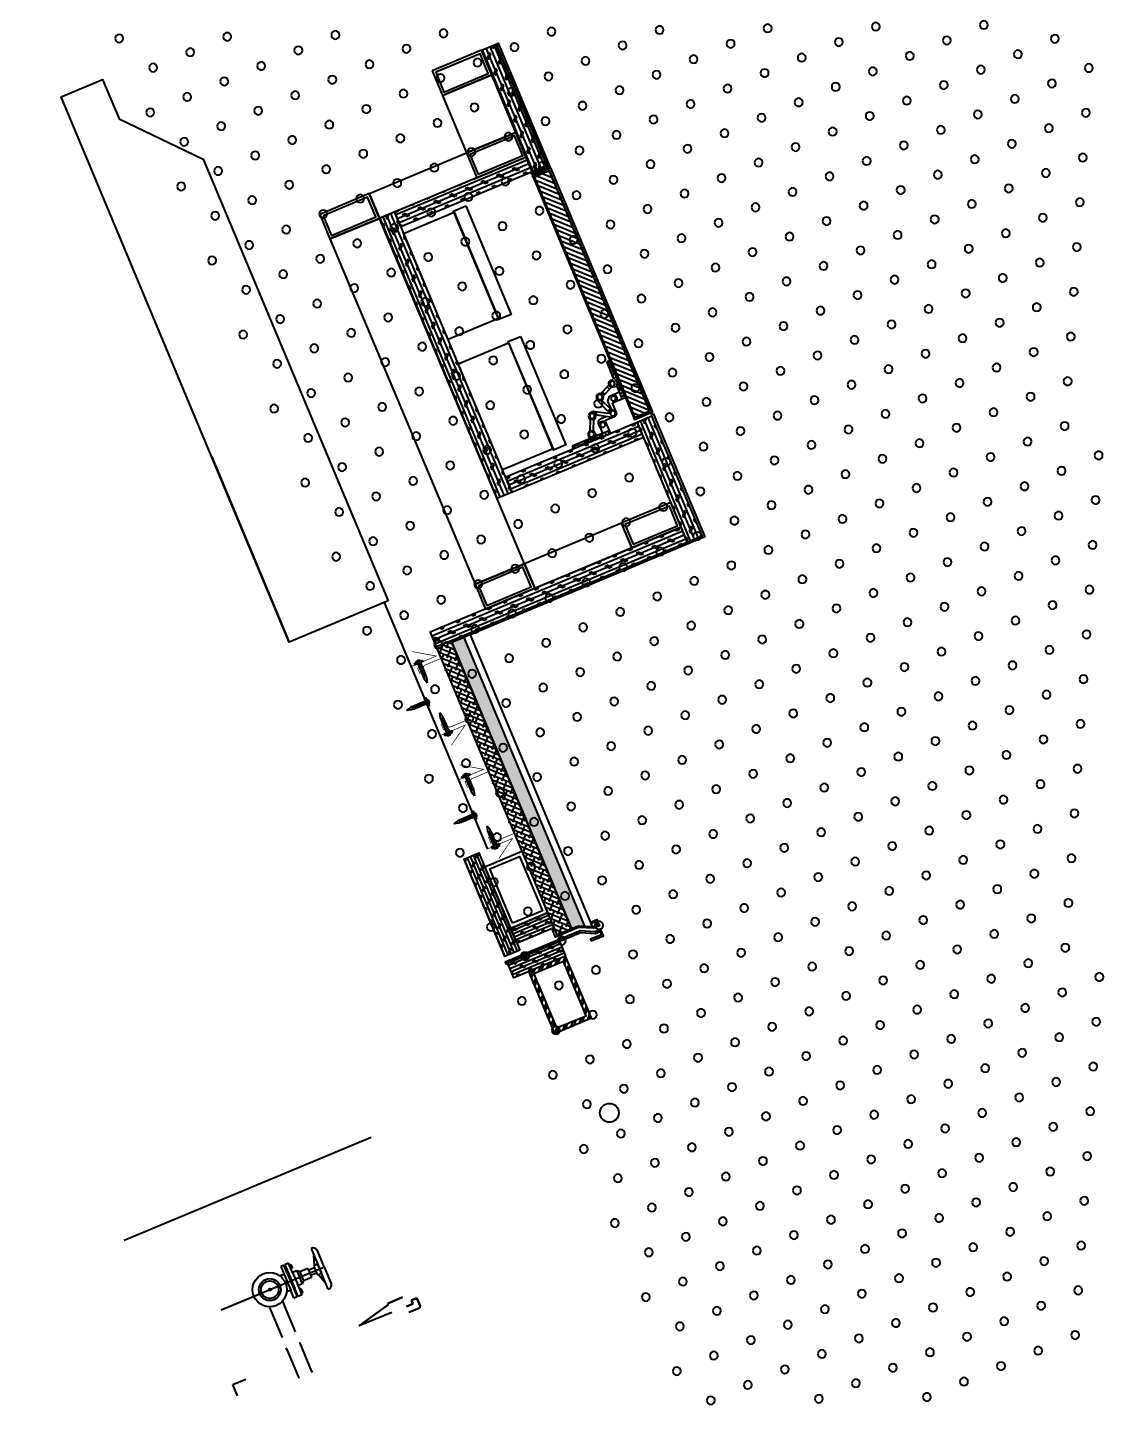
# Model space of a CAD drawing. Header units: millimetres. Extents: x 712803 to 922331, y -1382701 to -1225629.
# Drawn here: x 789481 to 790280, y -1326764 to -1325733 of the extents above; entities that cross this region are included whole.
import ezdxf

# ---------------------------------------------------------------- set-up
doc = ezdxf.new("R2010")
doc.units = ezdxf.units.MM
doc.header["$LTSCALE"] = 10
doc.header["$MEASUREMENT"] = 0
doc.linetypes.add('DASH', pattern=[0.35, 0.25, -0.1])
doc.linetypes.add('HIDDEN', pattern=[0.375, 0.25, -0.125])
for name, color, linetype in [('2MB', 2, 'Continuous'), ('AM_8', 7, 'Continuous'), ('DIM-标注', 165, 'Continuous'), ('HATCH', 8, 'Continuous'), ('I—地坪—分格', 7, 'Continuous'), ('I—平面—门', 22, 'Continuous'), ('I—平顶—分格线', 8, 'Continuous'), ('I—装饰—中粗', 4, 'Continuous'), ('I—装饰—中线', 70, 'Continuous'), ('I—装饰—填充03(灰度)', 250, 'Continuous'), ('I—装饰—尺寸标注', 232, 'Continuous'), ('I—装饰—细线', 144, 'Continuous'), ('K-EL-6', 8, 'Continuous'), ('P1-L2 BASE$0$A-WALL-Finish', 6, 'Continuous'), ('TRF-P1-2F$0$0100_Exterior facade_124$0$A-WALL', 7, 'Continuous'), ('WALL-饰面填充1', 250, 'Continuous')]:
    doc.layers.add(name, color=color, linetype=linetype)
doc.layers.add('WALL-钢架基层', color=30, linetype='Continuous', lineweight=9)
doc.styles.add('ARIAL', font='arial.ttf')
doc.dimstyles.new('XD30', dxfattribs={"dimscale": 30, "dimtxt": 2.5, "dimasz": 1, "dimexe": 1, "dimexo": 1, "dimgap": 0.8, "dimtad": 1, "dimdec": 0, "dimrnd": 5, "dimdsep": 46, "dimtxsty": 'ARIAL', "dimblk1": 'ARCHTICK', "dimblk2": 'ARCHTICK', "dimsah": 1, "dimcen": -0.9, "dimdle": 1, "dimclrd": 256, "dimclre": 256, "dimclrt": 40, "dimaunit": 1, "dimadec": 0, "dimazin": 0, "dimtfac": 0.35, "dimtdec": 0, "dimtix": 1, "dimtmove": 2, "dimatfit": 3, "dimldrblk": 'ARCHTICK', "dimfxl": 0, "dimtvp": 0.8, "dimtolj": 1, "dimtzin": 0, "dimarcsym": 0})

# ---------------------------------------------------------------- blocks, each defined once
blk = doc.blocks.new('_ArchTick')
at = {"color": 0, "linetype": 'ByBlock', "const_width": 0.15}
blk.add_lwpolyline([(-0.5, -0.5), (0.5, 0.5)], dxfattribs=at)
blk = doc.blocks.new('*D1586')
at = {"layer": 'Defpoints', "color": 0, "ltscale": 50, "transparency": 16777216}
for p in [(712802.6, -1325596.1, 277.1), (794966.1, -1327810.6, 276.8), (794557.8, -1327981.3)]:
    blk.add_point(p, dxfattribs=at)
at = {"layer": 'I—装饰—尺寸标注', "lineweight": -2, "ltscale": 50, "transparency": 16777216}
for p, q in [((781534.8, -1296829.9), (794569.3, -1328009)), ((781408, -1296915.4), (781574.1, -1296846)), ((794673.4, -1327932.9), (794530.1, -1327992.9))]:
    blk.add_line(p, q, dxfattribs=at)
at = {"layer": 'I—装饰—尺寸标注', "lineweight": -2, "ltscale": 50, "transparency": 16777216, "xscale": 30, "yscale": 30, "zscale": 30}
for p, rotation in [((781546.4, -1296857.5), 112.6875065896419), ((794557.8, -1327981.3), 292.6875065896419)]:
    blk.add_blockref('_ArchTick', p, dxfattribs=dict(at, rotation=rotation))
at = {"layer": 'I—装饰—尺寸标注', "color": 40, "ltscale": 50, "transparency": 16777216, "insert": (788109.6, -1312395.4), "char_height": 75, "attachment_point": 5, "rotation": 292.6875, "style": 'ARIAL'}
blk.add_mtext('\\A1;33735', dxfattribs=at)
blk = doc.blocks.new('平头自攻螺丝')
at = {"layer": 'WALL-饰面填充1', "color": 2}
blk.add_lwpolyline([(357160.1, -88780.7, 0.243711), (357158.3, -88783.3), (357158.8, -88783.3), (357158.8, -88784.1), (357158.3, -88784.1, 0.243553), (357160.1, -88786.7, 1.056079)], format="xyb", dxfattribs=at)
for points in [[(357160.1, -88788.6), (357161.9, -88788.6), (357161.9, -88778.8), (357160.1, -88778.8), (357160.1, -88788.6)], [(357161.9, -88782.2), (357181, -88782.2), (357186.6, -88783.7)], [(357161.9, -88785.2), (357181, -88785.2), (357186.6, -88783.7)]]:
    blk.add_lwpolyline(points, dxfattribs=at)
at = {"layer": 'WALL-饰面填充1', "color": 8}
for points in [[(357161.9, -88785.2), (357162.1, -88785.5, 0.58722), (357162.8, -88785.4), (357164.1, -88782.1), (357164.1, -88782.2)], [(357162.2, -88785.2), (357162.3, -88785.3, 0.58722), (357162.6, -88785.3), (357163.9, -88782, -0.626879), (357164.2, -88782), (357164.4, -88782.2)], [(357164.2, -88785.2), (357164.3, -88785.5, 0.58722), (357165, -88785.4), (357166.3, -88782.1), (357166.4, -88782.2)], [(357164.4, -88785.2), (357164.5, -88785.3, 0.58722), (357164.8, -88785.3), (357166.1, -88782, -0.626879), (357166.5, -88782), (357166.6, -88782.2)], [(357166.4, -88785.2), (357166.6, -88785.5, 0.58722), (357167.3, -88785.4), (357168.5, -88782.1), (357168.6, -88782.2)], [(357166.6, -88785.2), (357166.7, -88785.3, 0.58722), (357167.1, -88785.3), (357168.3, -88782, -0.626879), (357168.7, -88782), (357168.8, -88782.2)], [(357168.6, -88785.2), (357168.8, -88785.5, 0.58722), (357169.5, -88785.4), (357170.7, -88782.1), (357170.8, -88782.2)], [(357168.9, -88785.2), (357168.9, -88785.3, 0.58722), (357169.3, -88785.3), (357170.5, -88782, -0.626879), (357170.9, -88782), (357171, -88782.2)], [(357170.8, -88785.2), (357171, -88785.5, 0.58722), (357171.7, -88785.4), (357172.9, -88782.1), (357173, -88782.2)], [(357171.1, -88785.2), (357171.2, -88785.3, 0.58722), (357171.5, -88785.3), (357172.8, -88782, -0.626879), (357173.1, -88782), (357173.3, -88782.2)], [(357173, -88785.2), (357173.2, -88785.5, 0.58722), (357173.9, -88785.4), (357175.2, -88782.1), (357175.3, -88782.2)], [(357173.3, -88785.2), (357173.4, -88785.3, 0.58722), (357173.7, -88785.3), (357175, -88782, -0.626879), (357175.3, -88782), (357175.5, -88782.2)], [(357175.3, -88785.2), (357175.5, -88785.5, 0.58722), (357176.1, -88785.4), (357177.4, -88782.1), (357177.5, -88782.2)], [(357175.5, -88785.2), (357175.6, -88785.3, 0.58722), (357176, -88785.3), (357177.2, -88782, -0.626879), (357177.6, -88782), (357177.7, -88782.2)], [(357177.5, -88785.2), (357177.7, -88785.5, 0.58722), (357178.4, -88785.4), (357179.6, -88782.1), (357179.7, -88782.2)], [(357177.7, -88785.2), (357177.8, -88785.3, 0.58722), (357178.2, -88785.3), (357179.4, -88782, -0.626879), (357179.8, -88782), (357179.9, -88782.2)]]:
    blk.add_lwpolyline(points, format="xyb", dxfattribs=at)
blk = doc.blocks.new('30-1')
at = {"layer": 'I—平顶—分格线'}
for centre in [(-1220, -55.6), (-1190, -55.6), (-1160, -55.6), (-1130, -55.6), (-1100, -55.6), (-1295, -85.6), (-1265, -85.6), (-1235, -85.6), (-1205, -85.6), (-1175, -85.6), (-1145, -85.6), (-1115, -85.6), (-1085, -85.6), (-1370, -115.6), (-1340, -115.6), (-1310, -115.6), (-1280, -115.6), (-1250, -115.6), (-1220, -115.6), (-1190, -115.6), (-1160, -115.6), (-1130, -115.6), (-1100, -115.6), (-1070, -115.6), (-1385, -145.6), (-1355, -145.6), (-1325, -145.6), (-1295, -145.6), (-1265, -145.6), (-1235, -145.6), (-1205, -145.6), (-1175, -145.6), (-1145, -145.6), (-1115, -145.6), (-1085, -145.6), (-1055, -145.6), (-1370, -175.6), (-1340, -175.6), (-1310, -175.6), (-1280, -175.6), (-1250, -175.6), (-1220, -175.6), (-1190, -175.6), (-1160, -175.6), (-1130, -175.6), (-1100, -175.6), (-1070, -175.6), (-1040, -175.6), (-1385, -205.6), (-1355, -205.6), (-1325, -205.6), (-1295, -205.6), (-1265, -205.6), (-1235, -205.6), (-1205, -205.6), (-1175, -205.6), (-1145, -205.6), (-1115, -205.6), (-1085, -205.6), (-1055, -205.6), (-1025, -205.6), (-1370, -235.6), (-1340, -235.6), (-1310, -235.6), (-1280, -235.6), (-1250, -235.6), (-1220, -235.6), (-1190, -235.6), (-1160, -235.6), (-1130, -235.6), (-1100, -235.6), (-1070, -235.6), (-1040, -235.6), (-1010, -235.6), (-1385, -265.6), (-1355, -265.6), (-1325, -265.6), (-1295, -265.6), (-1265, -265.6), (-1235, -265.6), (-1205, -265.6), (-1175, -265.6), (-1145, -265.6), (-1115, -265.6), (-1085, -265.6), (-1055, -265.6), (-1025, -265.6), (-995, -265.6), (-1370, -295.6), (-1340, -295.6), (-1310, -295.6), (-1280, -295.6), (-1250, -295.6), (-1220, -295.6), (-1190, -295.6), (-1160, -295.6), (-1130, -295.6), (-1100, -295.6), (-1070, -295.6), (-1040, -295.6), (-1010, -295.6), (-980, -295.6), (-1385, -325.6), (-1355, -325.6), (-1325, -325.6), (-1295, -325.6), (-1265, -325.6), (-1235, -325.6), (-1205, -325.6), (-1175, -325.6), (-1145, -325.6), (-1115, -325.6), (-1085, -325.6), (-1055, -325.6), (-1025, -325.6), (-995, -325.6), (-1370, -355.6), (-1340, -355.6), (-1310, -355.6), (-1280, -355.6), (-1250, -355.6), (-1220, -355.6), (-1190, -355.6), (-1160, -355.6), (-1130, -355.6), (-1100, -355.6), (-1070, -355.6), (-1040, -355.6), (-1010, -355.6), (-980, -355.6), (-1385, -385.6), (-1355, -385.6), (-1325, -385.6), (-1295, -385.6), (-1265, -385.6), (-1235, -385.6), (-1205, -385.6), (-1175, -385.6), (-1145, -385.6), (-1115, -385.6), (-1085, -385.6), (-1055, -385.6), (-1025, -385.6), (-995, -385.6), (-965, -385.6), (-1370, -415.6), (-1340, -415.6), (-1310, -415.6), (-1280, -415.6), (-1250, -415.6), (-1220, -415.6), (-1190, -415.6), (-1160, -415.6), (-1130, -415.6), (-1100, -415.6), (-1070, -415.6), (-1040, -415.6), (-1010, -415.6), (-980, -415.6), (-950, -415.6), (-1385, -445.6), (-1355, -445.6), (-1325, -445.6), (-1295, -445.6), (-1265, -445.6), (-1235, -445.6), (-1205, -445.6), (-1175, -445.6), (-1145, -445.6), (-1115, -445.6), (-1085, -445.6), (-1055, -445.6), (-1025, -445.6), (-995, -445.6), (-965, -445.6), (-935, -445.6), (-1370, -475.6), (-1340, -475.6), (-1310, -475.6), (-1280, -475.6), (-1250, -475.6), (-1220, -475.6), (-1190, -475.6), (-1160, -475.6), (-1130, -475.6), (-1100, -475.6), (-1070, -475.6), (-1040, -475.6), (-1010, -475.6), (-980, -475.6), (-950, -475.6), (-920, -475.6), (-1385, -505.6), (-1355, -505.6), (-1325, -505.6), (-1295, -505.6), (-1265, -505.6), (-1235, -505.6), (-1205, -505.6), (-1175, -505.6), (-1145, -505.6), (-1115, -505.6), (-1085, -505.6), (-1055, -505.6), (-1025, -505.6), (-995, -505.6), (-965, -505.6), (-935, -505.6), (-905, -505.6), (-1370, -535.6), (-1340, -535.6), (-1310, -535.6), (-1280, -535.6), (-1250, -535.6), (-1220, -535.6), (-1190, -535.6), (-1160, -535.6), (-1130, -535.6), (-1100, -535.6), (-1070, -535.6), (-1040, -535.6), (-1010, -535.6), (-980, -535.6), (-950, -535.6), (-920, -535.6), (-890, -535.6), (-1385, -565.6), (-1355, -565.6), (-1325, -565.6), (-1295, -565.6), (-1265, -565.6), (-1235, -565.6), (-1205, -565.6), (-1175, -565.6), (-1145, -565.6), (-1115, -565.6), (-1085, -565.6), (-1055, -565.6), (-1025, -565.6), (-995, -565.6), (-965, -565.6), (-935, -565.6), (-905, -565.6), (-875, -565.6), (-1370, -595.6), (-1340, -595.6), (-1310, -595.6), (-1280, -595.6), (-1250, -595.6), (-1220, -595.6), (-1190, -595.6), (-1160, -595.6), (-1130, -595.6), (-1100, -595.6), (-1070, -595.6), (-1040, -595.6), (-1010, -595.6), (-980, -595.6), (-950, -595.6), (-920, -595.6), (-890, -595.6), (-860, -595.6), (-1385, -625.6), (-1355, -625.6), (-1325, -625.6), (-1295, -625.6), (-1265, -625.6), (-1235, -625.6), (-1205, -625.6), (-1175, -625.6), (-1145, -625.6), (-1115, -625.6), (-1085, -625.6), (-1055, -625.6), (-1025, -625.6), (-995, -625.6), (-965, -625.6), (-935, -625.6), (-905, -625.6), (-875, -625.6), (-845, -625.6), (-1370, -655.6), (-1340, -655.6), (-1310, -655.6), (-1280, -655.6), (-1250, -655.6), (-1220, -655.6), (-1190, -655.6), (-1160, -655.6), (-1130, -655.6), (-1100, -655.6), (-1070, -655.6), (-1040, -655.6), (-1010, -655.6), (-980, -655.6), (-950, -655.6), (-920, -655.6), (-890, -655.6), (-860, -655.6), (-830, -655.6), (-1385, -685.6), (-1355, -685.6), (-1325, -685.6), (-1295, -685.6), (-1265, -685.6), (-1235, -685.6), (-1205, -685.6), (-1175, -685.6), (-1145, -685.6), (-1115, -685.6), (-1085, -685.6), (-1055, -685.6), (-1025, -685.6), (-995, -685.6), (-965, -685.6), (-935, -685.6), (-905, -685.6), (-875, -685.6), (-845, -685.6), (-1370, -715.6), (-1340, -715.6), (-1310, -715.6), (-1280, -715.6), (-1250, -715.6), (-1220, -715.6), (-1190, -715.6), (-1160, -715.6), (-1130, -715.6), (-1100, -715.6), (-1070, -715.6), (-1040, -715.6), (-1010, -715.6), (-980, -715.6), (-950, -715.6), (-920, -715.6), (-890, -715.6), (-860, -715.6), (-830, -715.6), (-1385, -745.6), (-1355, -745.6), (-1325, -745.6), (-1295, -745.6), (-1265, -745.6), (-1235, -745.6), (-1205, -745.6), (-1175, -745.6), (-1145, -745.6), (-1115, -745.6), (-1085, -745.6), (-1055, -745.6), (-1025, -745.6), (-995, -745.6), (-965, -745.6), (-935, -745.6), (-905, -745.6), (-875, -745.6), (-845, -745.6), (-815, -745.6), (-1370, -775.6), (-1340, -775.6), (-1310, -775.6), (-1280, -775.6), (-1250, -775.6), (-1220, -775.6), (-1190, -775.6), (-1160, -775.6), (-1130, -775.6), (-1100, -775.6), (-1070, -775.6), (-1040, -775.6), (-1010, -775.6), (-980, -775.6), (-950, -775.6), (-920, -775.6), (-890, -775.6), (-860, -775.6), (-830, -775.6), (-800, -775.6), (-1385, -805.6), (-1355, -805.6), (-1325, -805.6), (-1295, -805.6), (-1265, -805.6), (-1235, -805.6), (-1205, -805.6), (-1175, -805.6), (-1145, -805.6), (-1115, -805.6), (-1085, -805.6), (-1055, -805.6), (-1025, -805.6), (-995, -805.6), (-965, -805.6), (-935, -805.6), (-905, -805.6), (-875, -805.6), (-845, -805.6), (-815, -805.6), (-785, -805.6), (-1370, -835.6), (-1340, -835.6), (-1310, -835.6), (-1280, -835.6), (-1250, -835.6), (-1220, -835.6), (-1190, -835.6), (-1160, -835.6), (-1130, -835.6), (-1100, -835.6), (-1070, -835.6), (-1040, -835.6), (-1010, -835.6), (-980, -835.6), (-950, -835.6), (-920, -835.6), (-890, -835.6), (-860, -835.6), (-830, -835.6), (-800, -835.6), (-770, -835.6), (-1385, -865.6), (-1355, -865.6), (-1325, -865.6), (-1295, -865.6), (-1265, -865.6), (-1235, -865.6), (-1205, -865.6), (-1175, -865.6), (-1145, -865.6), (-1115, -865.6), (-1085, -865.6), (-1055, -865.6), (-1025, -865.6), (-995, -865.6), (-965, -865.6), (-935, -865.6), (-905, -865.6), (-875, -865.6), (-845, -865.6), (-815, -865.6), (-785, -865.6), (-755, -865.6), (-1370, -895.6), (-1340, -895.6), (-1310, -895.6), (-1280, -895.6), (-1250, -895.6), (-1220, -895.6), (-1190, -895.6), (-1160, -895.6), (-1130, -895.6), (-1100, -895.6), (-1070, -895.6), (-1040, -895.6), (-1010, -895.6), (-980, -895.6), (-950, -895.6), (-920, -895.6), (-890, -895.6), (-860, -895.6), (-830, -895.6), (-800, -895.6), (-770, -895.6), (-740, -895.6), (-1385, -925.6), (-1355, -925.6), (-1325, -925.6), (-1295, -925.6), (-1265, -925.6), (-1235, -925.6), (-1205, -925.6), (-1175, -925.6), (-1145, -925.6), (-1115, -925.6), (-1085, -925.6), (-1055, -925.6), (-1025, -925.6), (-995, -925.6), (-965, -925.6), (-935, -925.6), (-905, -925.6), (-875, -925.6), (-845, -925.6), (-815, -925.6), (-785, -925.6), (-755, -925.6), (-725, -925.6), (-1370, -955.6), (-1340, -955.6), (-1310, -955.6), (-1280, -955.6), (-1250, -955.6), (-1220, -955.6), (-1190, -955.6), (-1160, -955.6), (-1130, -955.6), (-1100, -955.6), (-1070, -955.6), (-1040, -955.6), (-1010, -955.6), (-980, -955.6), (-950, -955.6), (-920, -955.6), (-890, -955.6), (-860, -955.6), (-830, -955.6), (-800, -955.6), (-770, -955.6), (-740, -955.6), (-1385, -985.6), (-1355, -985.6), (-1325, -985.6), (-1295, -985.6), (-1265, -985.6), (-1235, -985.6), (-1205, -985.6), (-1175, -985.6), (-1145, -985.6), (-1115, -985.6), (-1085, -985.6), (-1055, -985.6), (-1025, -985.6), (-995, -985.6), (-965, -985.6), (-935, -985.6), (-905, -985.6), (-875, -985.6), (-845, -985.6), (-815, -985.6), (-785, -985.6), (-1370, -1015.6), (-1340, -1015.6), (-1310, -1015.6), (-1280, -1015.6), (-1250, -1015.6), (-1220, -1015.6), (-1190, -1015.6), (-1160, -1015.6), (-1130, -1015.6), (-1100, -1015.6), (-1070, -1015.6), (-1040, -1015.6), (-1010, -1015.6), (-980, -1015.6), (-950, -1015.6), (-920, -1015.6), (-890, -1015.6), (-860, -1015.6), (-1385, -1045.6), (-1355, -1045.6), (-1325, -1045.6), (-1295, -1045.6), (-1265, -1045.6), (-1235, -1045.6), (-1205, -1045.6), (-1175, -1045.6), (-1145, -1045.6), (-1115, -1045.6), (-1085, -1045.6), (-1055, -1045.6), (-1025, -1045.6), (-995, -1045.6), (-965, -1045.6), (-935, -1045.6), (-1370, -1075.6), (-1340, -1075.6), (-1310, -1075.6), (-1280, -1075.6), (-1250, -1075.6), (-1220, -1075.6), (-1190, -1075.6), (-1160, -1075.6), (-1130, -1075.6), (-1100, -1075.6), (-1070, -1075.6), (-1040, -1075.6), (-1010, -1075.6), (-1385, -1105.6), (-1355, -1105.6), (-1325, -1105.6), (-1295, -1105.6), (-1265, -1105.6), (-1235, -1105.6), (-1205, -1105.6), (-1175, -1105.6), (-1145, -1105.6), (-1115, -1105.6), (-1085, -1105.6), (-1370, -1135.6), (-1340, -1135.6), (-1310, -1135.6), (-1280, -1135.6), (-1250, -1135.6), (-1220, -1135.6), (-1190, -1135.6), (-1160, -1135.6), (-1385, -1165.6), (-1355, -1165.6), (-1325, -1165.6), (-1295, -1165.6), (-1265, -1165.6), (-1235, -1165.6), (-1370, -1195.6), (-1340, -1195.6), (-1310, -1195.6), (-1385, -1225.6)]:
    blk.add_circle(centre, 3, dxfattribs=at)
blk = doc.blocks.new('rfrftg')
at = {"color": 8}
for p, q in [((37050.7, 12056.6), (37048.2, 12056.6)), ((37048.2, 12026.6), (37048.2, 12056.6)), ((37050.7, 12055.8), (37048.2, 12055.8)), ((37049.9, 12053.3), (37048.2, 12053.3)), ((37049.1, 12052.1), (37048.2, 12052.1)), ((37050.7, 12055), (37048.9, 12053.2)), ((37050.7, 12054.6), (37049.1, 12052.1)), ((37049.1, 12052.1), (37049.1, 12047.1)), ((37050.7, 12043.1), (37050.7, 12056.6)), ((37049.1, 12047.1), (37048.2, 12047.1)), ((37049.9, 12045.8), (37048.2, 12045.8)), ((37050.7, 12043.3), (37048.2, 12043.3)), ((37048.9, 12043.2), (37048.2, 12042.5)), ((37049.6, 12040.8), (37048.2, 12040.8)), ((37049.1, 12047.1), (37050.7, 12044.6)), ((37049.8, 12041.1), (37049.1, 12040)), ((37053.1, 12042.5), (37051.3, 12042.5)), ((37049.1, 12040), (37048.2, 12040)), ((37049.1, 12035), (37048.2, 12035)), ((37050.2, 12033.3), (37048.2, 12033.3)), ((37050.7, 12030.8), (37048.2, 12030.8)), ((37049.1, 12040), (37049.1, 12035)), ((37049.1, 12035), (37050.7, 12032.5)), ((37050.7, 12026.6), (37050.7, 12036.6)), ((37056.7, 12032), (37050.7, 12032)), ((37053.1, 12037.1), (37051.3, 12037.1)), ((37062.9, 12034), (37054.7, 12037.7)), ((37064, 12036.3), (37055.7, 12040)), ((37057.7, 12039), (37056.6, 12036.8)), ((37058.7, 12032), (37056.7, 12032)), ((37061.2, 12029), (37058.7, 12032)), ((37062.5, 12037), (37061.5, 12034.7)), ((37061.9, 12023.2), (37065.4, 12031.5)), ((37064, 12021.8), (37068.2, 12032.1)), ((37068.2, 12032.1), (37068.2, 12034.1)), ((37050.7, 12028.3), (37048.2, 12028.3)), ((37056.7, 12026.6), (37048.2, 12026.6)), ((37058.7, 12026.5), (37056.7, 12026.6)), ((37058.7, 12019.1), (37058.7, 12026.5)), ((37061.2, 12022.4), (37061.2, 12029)), ((37061.9, 12023.2), (37061.4, 12022)), ((37064, 12021.8), (37061.9, 12023.2)), ((37063, 12016.5), (37073, 12022.5)), ((37064, 12021.8), (37063.6, 12020.7)), ((37064.5, 12020.3), (37073.2, 12025.4)), ((37073.2, 12025.4), (37073, 12022.5)), ((37073, 12022.5), (37073.8, 12022.9)), ((37073.2, 12025.4), (37074.1, 12026)), ((37074.1, 12026), (37076.4, 12026)), ((37079.9, 12012.4), (37076.1, 12020.7)), ((37082.2, 12013.5), (37078.5, 12021.7)), ((37067.6, 12016.5), (37061.4, 12016.5)), ((37070.9, 12019), (37067.1, 12019)), ((37068.9, 12015.1), (37068.9, 12006)), ((37074.2, 12015.6), (37074.2, 12008.5)), ((37079.4, 12010.8), (37079.4, 12008.3)), ((37084.7, 12010.8), (37084.7, 12008.3)), ((37078.5, 12008.5), (37068.9, 12008.5)), ((37098.9, 12006), (37068.9, 12006)), ((37069.8, 12008.5), (37069.8, 12006)), ((37072.3, 12008.5), (37072.3, 12006)), ((37077.2, 12006.8), (37074.7, 12008.5)), ((37074.8, 12008.5), (37074.8, 12006)), ((37077.2, 12006.8), (37077.2, 12006)), ((37082.2, 12006.8), (37077.2, 12006.8)), ((37083.4, 12007.6), (37082.2, 12006.8)), ((37082.2, 12006.8), (37082.2, 12006)), ((37082.3, 12006.8), (37082.3, 12006)), ((37084.8, 12008.3), (37084.8, 12006)), ((37085.6, 12008.5), (37087.4, 12006.7)), ((37098.9, 12008.5), (37085.7, 12008.5)), ((37089.3, 12006.8), (37086.8, 12008.5)), ((37087.3, 12008.2), (37087.3, 12006)), ((37089.3, 12006.8), (37089.3, 12006)), ((37094.3, 12006.8), (37089.3, 12006.8)), ((37096.8, 12008.5), (37094.3, 12006.8)), ((37094.3, 12006.8), (37094.3, 12006)), ((37094.8, 12007.1), (37094.8, 12006)), ((37097.3, 12008.5), (37097.3, 12006)), ((37097.4, 12006.7), (37098.1, 12006)), ((37098.9, 12008.5), (37098.9, 12006))]:
    blk.add_line(p, q, dxfattribs=at)
for centre, radius in [((37053.1, 12039.8), 1.83), ((37056.7, 12029.3), 1.83), ((37065.6, 12034.1), 2.67), ((37065.6, 12034.1), 1.83), ((37061.4, 12019.1), 1.83), ((37061.4, 12019.1), 1.83), ((37076.4, 12023.3), 2.67), ((37076.4, 12023.3), 1.83), ((37071.6, 12014.1), 1.83), ((37082.1, 12010.8), 2.67), ((37082.1, 12010.8), 1.83)]:
    blk.add_circle(centre, radius, dxfattribs=at)
for centre, radius, start, end in [((37053.1, 12039.8), 3.5, 144.1752, 215.8248), ((37048.1, 12043.4), 2.67, 324.1752, 0), ((37051.3, 12043.1), 0.583, 180, 270), ((37053.1, 12039.8), 2.67, 270, 90), ((37048.1, 12036.2), 2.67, 0, 35.8248), ((37051.3, 12036.6), 0.583, 90, 180), ((37056.7, 12029.3), 2.67, 90, 270), ((37061.4, 12019.1), 2.67, 30.872, 270), ((37061.8, 12022.4), 0.583, 180, 262.6341), ((37064.2, 12020.8), 0.583, 210.872, 300.872), ((37067.6, 12015.1), 1.33, 360, 90), ((37071.6, 12014.1), 2.67, 360, 180), ((37070.9, 12015.6), 3.33, 360, 90), ((37078.5, 12005.8), 2.67, 54.1752, 90), ((37082.1, 12010.8), 3.5, 234.1752, 305.8248), ((37085.7, 12005.8), 2.67, 90, 125.8248)]:
    blk.add_arc(centre, radius, start, end, dxfattribs=at)

msp = doc.modelspace()

# ---------------------------------------------------------------- hatches: boundary and pattern name
at = {"layer": 'AM_8'}
h = msp.add_hatch(dxfattribs=at)
h.set_pattern_fill('CORK', color=8, angle=16.9168)
h.set_pattern_definition([(292.69423615, (1433493.658, -1445722.261), (2.929181677, 1.22495702), []), (67.6942361, (1433492.806, -1445724.338), (-8.30828098, 3.40845079), [4.49013, -4.49013]), (67.6942361, (1433493.112, -1445725.0705), (-8.30828098, 3.40845079), [4.49013, -4.49013]), (67.6942361, (1433493.418, -1445725.803), (-8.30828098, 3.40845079), [4.49013, -4.49013])])
h.paths.add_polyline_path([(789819.7, -1325749.6), (789830.8, -1325745), (789868.8, -1325835.9), (789857.7, -1325840.5)])
at = {"layer": 'AM_8', "extrusion": (0.000109945, 4.5974e-05, 1)}
h = msp.add_hatch(dxfattribs=at)
h.set_pattern_fill('CORK', color=8, angle=-157.3056)
h.set_pattern_definition([(202.6943953, (845913.556, -1463134.3822), (1.224965156, -2.929178275), []), (337.694395, (845911.479, -1463133.53), (3.4084277, 8.30829045), [4.49013, -4.49013]), (337.694395, (845910.747, -1463133.836), (3.4084277, 8.30829045), [4.49013, -4.49013]), (337.694395, (845910.014, -1463134.143), (3.4084277, 8.30829045), [4.49013, -4.49013])])
h.paths.add_polyline_path([(789759.5, -1325881.6), (789754.8, -1325870.5), (789853.1, -1325829.4), (789857.7, -1325840.5)])
h = msp.add_hatch(dxfattribs=at)
h.set_pattern_fill('CORK', color=8, angle=-247.3056)
h.set_pattern_definition([(112.6943953, (652735.8027, -1382057.418), (-2.929178275, -1.224965156), []), (247.694395, (652736.655, -1382055.341), (8.30829045, -3.4084277), [4.49013, -4.49013]), (247.694395, (652736.349, -1382054.6085), (8.30829045, -3.4084277), [4.49013, -4.49013]), (247.694395, (652736.042, -1382053.876), (8.30829045, -3.4084277), [4.49013, -4.49013])])
h.paths.add_polyline_path([(789754.9, -1325870.5), (789743.8, -1325875.2), (789831.3, -1326084.5), (789842.4, -1326079.9)])
h = msp.add_hatch(dxfattribs=at)
h.set_pattern_fill('CORK', color=8, angle=-247.3056)
h.set_pattern_definition([(112.6943953, (652864.4436, -1382057.828), (-2.929178275, -1.224965156), []), (247.694395, (652865.296, -1382055.751), (8.30829045, -3.4084277), [4.49013, -4.49013]), (247.694395, (652864.9895, -1382055.0185), (8.30829045, -3.4084277), [4.49013, -4.49013]), (247.694395, (652864.683, -1382054.286), (8.30829045, -3.4084277), [4.49013, -4.49013])])
h.paths.add_polyline_path([(789947.1, -1326023.1), (789936.1, -1326027.8), (789973.5, -1326117.3), (789984.6, -1326112.6)])
h = msp.add_hatch(dxfattribs=at)
h.set_pattern_fill('CORK', color=8, angle=-157.3056)
h.set_pattern_definition([(202.6943953, (845913.556, -1463134.3822), (1.224965156, -2.929178275), []), (337.694395, (845911.479, -1463133.53), (3.4084277, 8.30829045), [4.49013, -4.49013]), (337.694395, (845910.747, -1463133.836), (3.4084277, 8.30829045), [4.49013, -4.49013]), (337.694395, (845910.014, -1463134.143), (3.4084277, 8.30829045), [4.49013, -4.49013])])
h.paths.add_polyline_path([(789837.8, -1326068.9), (789842.4, -1326079.9), (789940.7, -1326038.8), (789936, -1326027.8)])
h = msp.add_hatch(dxfattribs=at)
h.set_pattern_fill('CORK', color=8, angle=-157.3056)
h.set_pattern_definition([(202.6943953, (845946.3712, -1463212.792), (1.224965156, -2.929178275), []), (337.694395, (845944.294, -1463211.94), (3.4084277, 8.30829045), [4.49013, -4.49013]), (337.694395, (845943.562, -1463212.246), (3.4084277, 8.30829045), [4.49013, -4.49013]), (337.694395, (845942.8295, -1463212.5525), (3.4084277, 8.30829045), [4.49013, -4.49013])])
h.paths.add_polyline_path([(789781.3, -1326184.6), (789785.9, -1326195.7), (789973.5, -1326117.3), (789968.9, -1326106.2)])
at = {"layer": 'I—地坪—分格', "ltscale": 50}
h = msp.add_hatch(dxfattribs=at)
h.set_pattern_fill('ANSI31', color=250, angle=16.9168)
h.set_pattern_definition([(337.69423615, (1433699.4566, -1445628.3587), (1.205068812, 2.937419643), [])])
h.paths.add_polyline_path([(789859.3, -1325844.2), (789870.4, -1325839.5), (789945.6, -1326019.4), (789934.5, -1326024.1)])
at = {"layer": 'I—装饰—填充03(灰度)', "extrusion": (0.000109945, 4.5974e-05, 1)}
h = msp.add_hatch(dxfattribs=at)
h.set_pattern_fill('AR-SAND', color=256, scale=0.1, angle=-247.3056)
h.set_pattern_definition([(150.194395, (785880.781, -1385733.8598), (-4.45347652, -2.0358486), [0, -3.8608, 0, -4.318, 0, -4.1275]), (120.194395, (785880.781, -1385733.86), (-8.347587, 1.3815687), [0, -2.0828, 0, -3.4798, 0, -1.3335]), (80.194395, (785881.9863, -1385736.742), (-3.06503264, 7.29195958), [0, -1.27, 0, -4.572, 0, -5.969]), (70.194395, (785881.986, -1385736.742), (-5.0026135, 6.1842908), [0, -0.635, 0, -2.9972, 0, -3.429])])
h.paths.add_polyline_path([(789897, -1326404.5), (789806.8, -1326188.6), (789797.6, -1326192.4), (789887, -1326406.3), (789892.1, -1326404.2)])
h = msp.add_hatch(dxfattribs=at)
h.set_pattern_fill('ANSI38', color=256, angle=-247.3056)
h.set_pattern_definition([(157.694395, (801097.9515, -1340977.0245), (-1.20506065, -2.937423), []), (247.694395, (801097.9515, -1340977.0245), (0.5273017, -7.07990663), [7.9375, -4.7625])])
h.paths.add_polyline_path([(789797, -1326191.1), (789785.9, -1326195.7), (789875.9, -1326410.9), (789887, -1326406.3)])
h = msp.add_hatch(dxfattribs=at)
h.set_pattern_fill('CORK', color=250, scale=20, angle=-254.8272)
h.set_pattern_definition([(292.6943953, (716862.7418, -1320933.35), (2.30643959, 0.96453949), []), (67.694395, (716862.071, -1320934.9855), (-6.54195815, 2.6838002), [3.5355339, -3.5355339]), (67.694395, (716862.312, -1320935.562), (-6.54195815, 2.6838002), [3.5355339, -3.5355339]), (67.694395, (716862.553, -1320936.139), (-6.54195815, 2.6838002), [3.5355339, -3.5355339])])
h.paths.add_polyline_path([(789848.3, -1326422.5), (789837.2, -1326427.1), (789806.7, -1326354.3), (789817.8, -1326349.7)])
h = msp.add_hatch(dxfattribs=at)
h.set_pattern_fill('CORK', color=250, scale=20, angle=-164.8272)
h.set_pattern_definition([(22.6943953, (784379.9216, -1399380.0708), (-0.96453949, 2.30643959), []), (157.694395, (784381.557, -1399380.742), (-2.6838002, -6.54195815), [3.5355339, -3.5355339]), (157.694395, (784382.134, -1399380.5006), (-2.6838002, -6.54195815), [3.5355339, -3.5355339]), (157.694395, (784382.71, -1399380.2595), (-2.6838002, -6.54195815), [3.5355339, -3.5355339])])
h.paths.add_polyline_path([(789869.1, -1326394.5), (789873.7, -1326405.6), (789846, -1326417.2), (789841.4, -1326406.1)])
h = msp.add_hatch(dxfattribs=at)
h.set_pattern_fill('CORK', color=250, scale=20, angle=-164.8272)
h.set_pattern_definition([(22.6943953, (784388.8043, -1399401.3125), (-0.96453949, 2.30643959), []), (157.694395, (784390.44, -1399401.9835), (-2.6838002, -6.54195815), [3.5355339, -3.5355339]), (157.694395, (784391.0164, -1399401.7424), (-2.6838002, -6.54195815), [3.5355339, -3.5355339]), (157.694395, (784391.593, -1399401.501), (-2.6838002, -6.54195815), [3.5355339, -3.5355339])])
h.paths.add_polyline_path([(789878, -1326415.8), (789882.6, -1326426.9), (789843.9, -1326443.1), (789839.2, -1326432)])
at = {"layer": 'I—装饰—填充03(灰度)', "linetype": 'DASH', "ltscale": 0.1, "extrusion": (0.000109945, 4.5974e-05, 1)}
h = msp.add_hatch(dxfattribs=at)
h.set_pattern_fill('ANSI32', color=256, scale=0.5, angle=-157.3056, style=0)
h.set_pattern_definition([(247.694395, (805437.728, -1341767.477), (4.4061345, -1.807591), []), (247.694395, (805435.657, -1341768.3434), (4.4061345, -1.807591), [])])
h.paths.add_polyline_path([(789881, -1326430.8), (789858.8, -1326440), (789875.8, -1326480.6), (789898, -1326471.4)], flags=16)
h.paths.add_polyline_path([(789882.6, -1326426.9), (789854.9, -1326438.4), (789874.2, -1326484.6), (789901.9, -1326473)])

# ---------------------------------------------------------------- linework, layer by layer
at = {"color": 4, "elevation": -86.8}
for points in [[(789830.8, -1325745), (789832.2, -1325744.4), (789870.8, -1325836.7), (789869.4, -1325837.2)], [(789868.8, -1325835.9), (789869.4, -1325837.2), (789857.4, -1325842.3), (789856.8, -1325840.9)], [(789870.4, -1325839.5), (789858.4, -1325844.6), (789857.8, -1325843.2), (789871.2, -1325837.6), (789947.6, -1326020.3), (789934.2, -1326025.8), (789933.6, -1326024.5), (789945.6, -1326019.4)]]:
    msp.add_lwpolyline(points, close=True, dxfattribs=at)
at = {"color": 4, "extrusion": (0.000109945, 4.5974e-05, 1), "elevation": 26.2}
msp.add_lwpolyline([(789948, -1326021.2), (789986.5, -1326113.4), (789797.6, -1326192.4), (789797, -1326191.1), (789984.6, -1326112.6), (789947.1, -1326023.1)], dxfattribs=at)
at = {"color": 4, "elevation": 118.9}
msp.add_lwpolyline([(789948, -1326021.2), (789946.6, -1326021.8), (789947.1, -1326023.1), (789947.1, -1326023.1)], dxfattribs=at)
at = {"layer": '2MB', "extrusion": (0.000109945, 4.5974e-05, 1), "elevation": 26.2}
msp.add_lwpolyline([(789750, -1326161.2), (789676.1, -1326192.1), (789505.6, -1325784.4), (789536.5, -1325771.4), (789548.9, -1325800.9), (789611.8, -1325831)], close=True, dxfattribs=at)
at = {"layer": 'AM_8', "color": 8}
for points, elevation in [([(789859.3, -1325844.2), (789870.4, -1325839.5), (789945.6, -1326019.4), (789934.5, -1326024.1)], -86.8), ([(789934.5, -1326024.1), (789859.3, -1325844.2), (789858.4, -1325844.6), (789933.6, -1326024.5)], -199.6)]:
    msp.add_lwpolyline(points, close=True, dxfattribs=dict(at, elevation=elevation))
at = {"layer": 'AM_8', "color": 8, "extrusion": (0.000109945, 4.5974e-05, 1), "elevation": -60.9}
for points in [[(789799.2, -1325870.7), (789832.4, -1325950.1), (789794.7, -1325965.8), (789761.5, -1325886.5)], [(789808, -1325865.9), (789842, -1325947.1), (789832.8, -1325951), (789798.8, -1325869.8)], [(789848.8, -1325963.5), (789882.8, -1326044.7), (789873.6, -1326048.5), (789839.6, -1325967.3)], [(789840, -1325968.3), (789873.2, -1326047.6), (789835.5, -1326063.4), (789802.3, -1325984)]]:
    msp.add_lwpolyline(points, close=True, dxfattribs=at)
at = {"layer": 'HATCH', "color": 3, "elevation": -86.8}
msp.add_lwpolyline([(789819.7, -1325749.6), (789830.8, -1325745), (789868.8, -1325835.9), (789857.7, -1325840.5)], close=True, dxfattribs=at)
at = {"layer": 'HATCH', "color": 3, "extrusion": (0.000109945, 4.5974e-05, 1)}
for points, elevation in [([(789853.1, -1325829.4), (789857.7, -1325840.5), (789759.5, -1325881.6), (789754.8, -1325870.5)], 33.3), ([(789831.3, -1326084.5), (789842.4, -1326079.9), (789754.9, -1325870.5), (789743.8, -1325875.2)], -60.9), ([(789973.5, -1326117.3), (789984.6, -1326112.6), (789947.1, -1326023.1), (789936.1, -1326027.8)], 26.2), ([(789940.7, -1326038.8), (789936, -1326027.8), (789837.8, -1326068.9), (789842.4, -1326079.9)], 33.3), ([(789973.5, -1326117.3), (789968.9, -1326106.2), (789781.3, -1326184.6), (789785.9, -1326195.7)], 26.2)]:
    msp.add_lwpolyline(points, close=True, dxfattribs=dict(at, elevation=elevation))
at = {"layer": 'I—装饰—中粗', "extrusion": (0.000109945, 4.5974e-05, 1)}
for p, q in [((789810.8, -1326185.3, 277.4), (789810.8, -1326185.3, 277.4)), ((789902.6, -1326404.8, 0.4), (789811.4, -1326186.7, 0.4))]:
    msp.add_line(p, q, dxfattribs=at)
at = {"layer": 'I—装饰—中粗', "extrusion": (0.000109945, 4.5974e-05, 1), "elevation": 26.2}
for points in [[(789901.6, -1326415.4), (789910.9, -1326411.6), (789908.9, -1326407), (789904.6, -1326408.8), (789893.4, -1326408), (789837.4, -1326431.5), (789837.8, -1326432.6), (789893.6, -1326409.2), (789904.8, -1326410), (789908.3, -1326408.5), (789909.3, -1326410.9), (789901.2, -1326414.3)], [(789901.2, -1326401.5), (789905.8, -1326399.6), (789907.8, -1326404.2), (789903.4, -1326406), (789892.3, -1326405.4), (789875, -1326412.6), (789872.8, -1326407.3), (789874.2, -1326406.8), (789875.9, -1326410.9), (789892.1, -1326404.2), (789903.2, -1326404.8), (789906.2, -1326403.6), (789905.2, -1326401.2), (789901.7, -1326402.6)]]:
    msp.add_lwpolyline(points, close=True, dxfattribs=at)
at = {"layer": 'I—装饰—中线', "extrusion": (0.000109945, 4.5974e-05, 1)}
for points, elevation in [([(789797, -1326191.1), (789785.9, -1326195.7), (789875.9, -1326410.9), (789887, -1326406.3)], 26.2), ([(789848.3, -1326422.5), (789837.2, -1326427.1), (789806.7, -1326354.3), (789817.8, -1326349.7)], 122.6), ([(789869.1, -1326394.5), (789873.7, -1326405.6), (789846, -1326417.2), (789841.4, -1326406.1)], 122.6), ([(789878, -1326415.8), (789882.6, -1326426.9), (789843.9, -1326443.1), (789839.2, -1326432)], 26.2)]:
    msp.add_lwpolyline(points, close=True, dxfattribs=dict(at, elevation=elevation))
at = {"layer": 'I—装饰—中线', "color": 1, "linetype": 'HIDDEN', "extrusion": (0.000109945, 4.5974e-05, 1), "const_width": 1.5, "elevation": 26.2}
msp.add_lwpolyline([(789797.6, -1326192.4), (789887.1, -1326406.3)], dxfattribs=at)
at = {"layer": 'I—装饰—填充03(灰度)', "extrusion": (0.000109945, 4.5974e-05, 1), "elevation": 26.2}
msp.add_lwpolyline([(789897, -1326404.5), (789806.8, -1326188.6), (789797.6, -1326192.4), (789887, -1326406.3), (789892.1, -1326404.2)], close=True, dxfattribs=at)
at = {"layer": 'I—装饰—细线', "extrusion": (0.000109945, 4.5974e-05, 1)}
for points, elevation in [([(789782.8, -1325765), (789790.6, -1325783.5), (789827.5, -1325768.1), (789819.7, -1325749.6)], 29.8), ([(789785.5, -1325766.1), (789791.6, -1325780.9), (789824.8, -1325767), (789818.7, -1325752.2)], 29.8), ([(789790.6, -1325783.5), (789808.5, -1325826.4), (789845.4, -1325811), (789827.5, -1325768.1)], 33.3), ([(789808.5, -1325826.4), (789816.2, -1325844.9), (789853.1, -1325829.4), (789845.4, -1325811)], 33.3), ([(789811.1, -1325827.5), (789817.3, -1325842.2), (789850.5, -1325828.3), (789844.3, -1325813.6)], 33.3), ([(789698.8, -1325872.3), (789706.5, -1325890.7), (789743.4, -1325875.3), (789735.7, -1325856.8)], 33.3), ([(789701.4, -1325873.3), (789707.6, -1325888.1), (789740.8, -1325874.2), (789734.6, -1325859.5)], 33.3), ([(789706.5, -1325890.7), (789814.9, -1326148.9), (789851.8, -1326133.5), (789743.4, -1325875.3)], 33.3), ([(789924.2, -1326103.2), (789932, -1326121.6), (789968.9, -1326106.2), (789961.1, -1326087.7)], 26.2), ([(789926.9, -1326104.2), (789933, -1326119), (789966.2, -1326105.1), (789960.1, -1326090.4)], 26.2), ([(789851.8, -1326133.5), (789859.5, -1326151.9), (789932, -1326121.6), (789924.2, -1326103.2)], 251.8), ([(789814.9, -1326148.9), (789822.6, -1326167.4), (789859.5, -1326151.9), (789851.8, -1326133.5)], 251.8), ([(789817.5, -1326150), (789823.7, -1326164.7), (789856.9, -1326150.8), (789850.7, -1326136.1)], 251.8), ([(789841.4, -1326406.1), (789822.1, -1326360), (789849.8, -1326348.4), (789869.1, -1326394.5)], 122.6), ([(789843, -1326402.2), (789826, -1326361.6), (789848.2, -1326352.4), (789865.2, -1326392.9)], 122.6), ([(789882.6, -1326426.9), (789854.9, -1326438.4), (789874.2, -1326484.6), (789901.9, -1326473)], 26.2), ([(789881, -1326430.8), (789858.8, -1326440), (789875.8, -1326480.6), (789898, -1326471.4)], 26.2)]:
    msp.add_lwpolyline(points, close=True, dxfattribs=dict(at, elevation=elevation))
at = {"layer": 'I—装饰—细线', "extrusion": (0.000109942, 4.59807e-05, 1), "elevation": 33.3}
msp.add_lwpolyline([(789743.8, -1325875.2), (789736.1, -1325856.7), (789808.5, -1325826.4), (789816.2, -1325844.9)], close=True, dxfattribs=at)
at = {"layer": 'I—装饰—细线', "extrusion": (0.000109945, 4.5974e-05, 1)}
msp.add_circle((789915.3, -1326544, 26.2), 7.04, dxfattribs=at)
at = {"layer": 'K-EL-6', "extrusion": (0.000109945, 4.5974e-05, 1)}
for p, q in [((789552.8, -1326639.3, 0.4), (789737.3, -1326562.1, 0.4)), ((789692.8, -1326645.2, 0.4), (789692.4, -1326645.4, 0.4)), ((789692.4, -1326645.4, 0.4), (789699.9, -1326663.3, 0.4)), ((789695, -1326658.3, 0.4), (789694.4, -1326650.1, 0.4)), ((789702.2, -1326659.2, 0.4), (789696.9, -1326646.5, 0.4)), ((789625.3, -1326691.4, 0.4), (789701.1, -1326659.7, 0.4)), ((789630.1, -1326689.4, 0.4), (789691, -1326663.9, 0.4)), ((789672.2, -1326664.8, 0.4), (789669.3, -1326666, 0.4)), ((789672.1, -1326657.9, 0.4), (789669.7, -1326658.9, 0.4)), ((789669.7, -1326658.9, 0.4), (789672.2, -1326664.8, 0.4)), ((789674.6, -1326663.8, 0.4), (789672.1, -1326657.9, 0.4)), ((789672.2, -1326664.8, 0.4), (789677.2, -1326676.6, 0.4)), ((789673.4, -1326658.9, 0.4), (789672.6, -1326659.2, 0.4)), ((789675.6, -1326656.4, 0.4), (789672.8, -1326657.6, 0.4)), ((789672.8, -1326657.6, 0.4), (789675.3, -1326663.5, 0.4)), ((789674.4, -1326661.5, 0.4), (789673.7, -1326661.8, 0.4)), ((789675.3, -1326663.5, 0.4), (789674.6, -1326663.8, 0.4)), ((789674.6, -1326663.8, 0.4), (789679.5, -1326675.6, 0.4)), ((789675.3, -1326663.5, 0.4), (789680.2, -1326675.3, 0.4)), ((789678.5, -1326663.4, 0.4), (789675.6, -1326656.4, 0.4)), ((789677.3, -1326657.3, 0.4), (789676.2, -1326657.8, 0.4)), ((789678.4, -1326659.8, 0.4), (789677.2, -1326660.3, 0.4)), ((789677.3, -1326657.3, 0.4), (789678.4, -1326659.8, 0.4)), ((789681.7, -1326662.1, 0.4), (789678.5, -1326663.4, 0.4)), ((789678.5, -1326663.4, 0.4), (789682.6, -1326673.1, 0.4)), ((789681.7, -1326662.1, 0.4), (789685.7, -1326671.8, 0.4)), ((789683.9, -1326662.9, 0.4), (789681.7, -1326662.1, 0.4)), ((789690, -1326660.4, 0.4), (789683.9, -1326662.9, 0.4)), ((789683.9, -1326662.9, 0.4), (789686.7, -1326669.6, 0.4)), ((789690, -1326660.4, 0.4), (789692.8, -1326667.1, 0.4)), ((789694.8, -1326660, 0.4), (789690.6, -1326661.7, 0.4)), ((789696.5, -1326663.9, 0.4), (789692.2, -1326665.7, 0.4)), ((789694.4, -1326659, 0.4), (789696.9, -1326664.8, 0.4)), ((789705.2, -1326675.9, 0.4), (789697.7, -1326657.9, 0.4)), ((789697.8, -1326665, 0.4), (789703.2, -1326671.2, 0.4)), ((789702.2, -1326659.2, 0.4), (789707.5, -1326671.9, 0.4)), ((789680.2, -1326675.3, 0.4), (789679.5, -1326675.6, 0.4)), ((789682.7, -1326681.3, 0.4), (789680.2, -1326675.3, 0.4)), ((789682, -1326671.8, 0.4), (789685.5, -1326680.1, 0.4)), ((789685.7, -1326671.8, 0.4), (789682.6, -1326673.1, 0.4)), ((789686.7, -1326669.6, 0.4), (789685.7, -1326671.8, 0.4)), ((789692.8, -1326667.1, 0.4), (789686.7, -1326669.6, 0.4)), ((789680.8, -1326707.8, 0.4), (789671.2, -1326685.1, 0.4)), ((789677.2, -1326676.6, 0.4), (789674.2, -1326677.9, 0.4)), ((789679.6, -1326682.6, 0.4), (789677.2, -1326676.6, 0.4)), ((789679.5, -1326675.6, 0.4), (789682, -1326681.6, 0.4)), ((789682, -1326681.6, 0.4), (789679.6, -1326682.6, 0.4)), ((789681.1, -1326677.4, 0.4), (789680.3, -1326677.7, 0.4)), ((789682.1, -1326679.9, 0.4), (789681.4, -1326680.2, 0.4)), ((789685.5, -1326680.1, 0.4), (789682.7, -1326681.3, 0.4)), ((789685, -1326675.7, 0.4), (789683.9, -1326676.2, 0.4)), ((789686.1, -1326678.3, 0.4), (789684.9, -1326678.7, 0.4)), ((789686.1, -1326678.3, 0.4), (789685, -1326675.7, 0.4)), ((789749.8, -1326686.5, 0.4), (789760.8, -1326681.9, 0.4)), ((789760.8, -1326681.9, 0.4), (789749.8, -1326686.5, 0.4)), ((789767.3, -1326684.2, 0.4), (789771.4, -1326682.5, 0.4)), ((789770, -1326683.1, 0.4), (789767.3, -1326684.2, 0.4)), ((789767.3, -1326684.2, 0.4), (789768.3, -1326686.7, 0.4)), ((789768.3, -1326686.7, 0.4), (789767.3, -1326684.2, 0.4)), ((789771.4, -1326682.5, 0.4), (789770, -1326683.1, 0.4)), ((789773.8, -1326688.3, 0.4), (789771.4, -1326682.5, 0.4)), ((789771.4, -1326682.5, 0.4), (789773.8, -1326688.3, 0.4)), ((789670.9, -1326711.9, 0.4), (789661.5, -1326689.5, 0.4)), ((789728.4, -1326703.3, 0.4), (789750.2, -1326687.4, 0.4)), ((789750.2, -1326687.4, 0.4), (789728.4, -1326703.3, 0.4)), ((789752.6, -1326693.3, 0.4), (789728.4, -1326703.3, 0.4)), ((789752.6, -1326693.3, 0.4), (789728.4, -1326703.3, 0.4)), ((789750.2, -1326687.4, 0.4), (789749.8, -1326686.5, 0.4)), ((789768.3, -1326686.7, 0.4), (789763.6, -1326688.7, 0.4)), ((789763.6, -1326688.7, 0.4), (789768.3, -1326686.7, 0.4)), ((789773.6, -1326689.8, 0.4), (789765.5, -1326693.2, 0.4)), ((789767.4, -1326692.4, 0.4), (789773.6, -1326689.8, 0.4)), ((789773.6, -1326689.7, 0.4), (789773.8, -1326688.2, 0.4)), ((789773.8, -1326688.2, 0.4), (789773.6, -1326689.7, 0.4)), ((789684.1, -1326716.3, 0.4), (789683.8, -1326715.7, 0.4)), ((789692.9, -1326737.4, 0.4), (789684.1, -1326716.3, 0.4)), ((789674.1, -1326720.4, 0.4), (789673.8, -1326719.8, 0.4)), ((789674.1, -1326720.4, 0.4), (789682.9, -1326741.6, 0.4)), ((789634, -1326747.2, 0.4), (789643.6, -1326743.1, 0.4)), ((789637.4, -1326755.5, 0.4), (789634, -1326747.2, 0.4)), ((789682.9, -1326741.6, 0.4), (789683.2, -1326742.2, 0.4)), ((789683.2, -1326742.2, 0.4), (789683.3, -1326742.3, 0.4)), ((789692.9, -1326737.4, 0.4), (789693.2, -1326738.1, 0.4))]:
    msp.add_line(p, q, dxfattribs=at)
for radius in [12.8, 8.2, 6.55, 0.769]:
    msp.add_circle((789661.5, -1326676.2, 26.2), radius, dxfattribs=at)
for centre, radius, start, end in [((789694, -1326648.5, 26.2), 3.48, 35.1063, 117.4197), ((789696.8, -1326660.2, 26.2), 2.62, 71.9151, 153.4704), ((789697.7, -1326662.4, 26.2), 2.62, 251.9151, 333.4704), ((789704.1, -1326672.6, 26.2), 3.48, 287.9658, 10.2792)]:
    msp.add_arc(centre, radius, start, end, dxfattribs=at)
at = {"layer": 'P1-L2 BASE$0$A-WALL-Finish', "color": 6, "ltscale": 1000, "extrusion": (0.000109945, 4.5974e-05, 1), "elevation": 26.2}
msp.add_lwpolyline([(789618.2, -1326053.7), (789676.1, -1326192.1)], dxfattribs=at)
at = {"layer": 'TRF-P1-2F$0$0100_Exterior facade_124$0$A-WALL', "extrusion": (0.000109945, 4.5974e-05, 1)}
msp.add_line((789747, -1326162.5, 0.4), (789824.2, -1326347, 0.4), dxfattribs=at)
at = {"layer": 'WALL-钢架基层', "color": 144, "ltscale": 10, "extrusion": (0.000109945, 4.5974e-05, 1), "const_width": 0.5, "elevation": 26.2}
for points in [[(789767.9, -1326199.2), (789785.9, -1326202.5), (789767.1, -1326210.4), (789788.7, -1326262.1), (789807.5, -1326254.2), (789797.2, -1326269.3)], [(789789.4, -1326253.1), (789791.3, -1326257.7), (789793.9, -1326256.6), (789794.6, -1326255.2), (789796.1, -1326255.7), (789808.8, -1326250.4), (789805.7, -1326243), (789804.3, -1326242.3), (789804.8, -1326240.8), (789793.5, -1326213.8), (789792.1, -1326213.2), (789792.6, -1326211.7), (789789.5, -1326204.3), (789776.8, -1326209.6), (789776.2, -1326211), (789774.6, -1326210.5), (789772, -1326211.6), (789773.9, -1326216.2)], [(789803.3, -1326283.9), (789821.3, -1326287.2), (789802.5, -1326295.1), (789824.1, -1326346.8), (789842.9, -1326338.9), (789832.6, -1326354)], [(789824.8, -1326337.8), (789826.7, -1326342.4), (789829.4, -1326341.3), (789830.1, -1326339.8), (789831.5, -1326340.4), (789844.2, -1326335.1), (789841.1, -1326327.7), (789839.7, -1326327), (789840.2, -1326325.5), (789828.9, -1326298.5), (789827.5, -1326297.9), (789828, -1326296.3), (789824.9, -1326289), (789812.3, -1326294.3), (789811.6, -1326295.7), (789810.1, -1326295.2), (789807.4, -1326296.3), (789809.3, -1326300.9)]]:
    msp.add_lwpolyline(points, dxfattribs=at)

# ---------------------------------------------------------------- block references
at = {"layer": 'DIM-标注', "extrusion": (0.000109945, 4.5974e-05, 1)}
for p, xscale, yscale, zscale, rotation in [((649159.7, -1137244.8, 25), -0.64000000001397, 0.6400000000139701, 0.6400000000000006, 112.6943952855653), ((978741.4, -1185623.8, 26.2), -0.6400000000139694, 0.6400000000139701, 0.6400000000000006, 22.69439528556539), ((825563.7, -1559068, 25), 0.6400000000139698, 0.6400000000139698, 0.6400000000139698, 112.6943952855654), ((649195.1, -1137329.5, 25), -0.64000000001397, 0.6400000000139701, 0.6400000000000006, 112.6943952855653), ((978776.8, -1185708.5, 26.2), -0.6400000000139694, 0.6400000000139701, 0.6400000000000006, 22.69439528556539), ((825599.1, -1559152.6, 25), 0.6400000000139698, 0.6400000000139698, 0.6400000000139698, 112.6943952855654)]:
    msp.add_blockref('平头自攻螺丝', p, dxfattribs=dict(at, xscale=xscale, yscale=yscale, zscale=zscale, rotation=rotation))
at = {"layer": 'I—平面—门', "xscale": -1, "rotation": 22.69423615079803}
msp.add_blockref('rfrftg', (828747, -1322810.9, 7.4), dxfattribs=at)
at = {"layer": 'I—平顶—分格线', "extrusion": (-0.000109945, -4.5974e-05, -1), "zscale": -0.9999999999999996, "rotation": 157.3057900268911}
msp.add_blockref('30-1', (-791299.6, -1326337.1, -26.2), dxfattribs=at)

# ---------------------------------------------------------------- dimensions: what is measured, and where the dimension line sits
at = {"layer": 'I—装饰—尺寸标注', "color": 6, "ltscale": 50}
dim = msp.add_linear_dim(base=(794557.8, -1327981.3, -277.1), p1=(712802.6, -1325596.1), p2=(794966.1, -1327810.6, -0.3), angle=292.6875, dimstyle='XD30', dxfattribs=at)
dim.commit()
dim.dimension.update_dxf_attribs({"geometry": '*D1586', "text_midpoint": (788109.6, -1312395.4, -277.1)})

doc.saveas('drawing.dxf')
